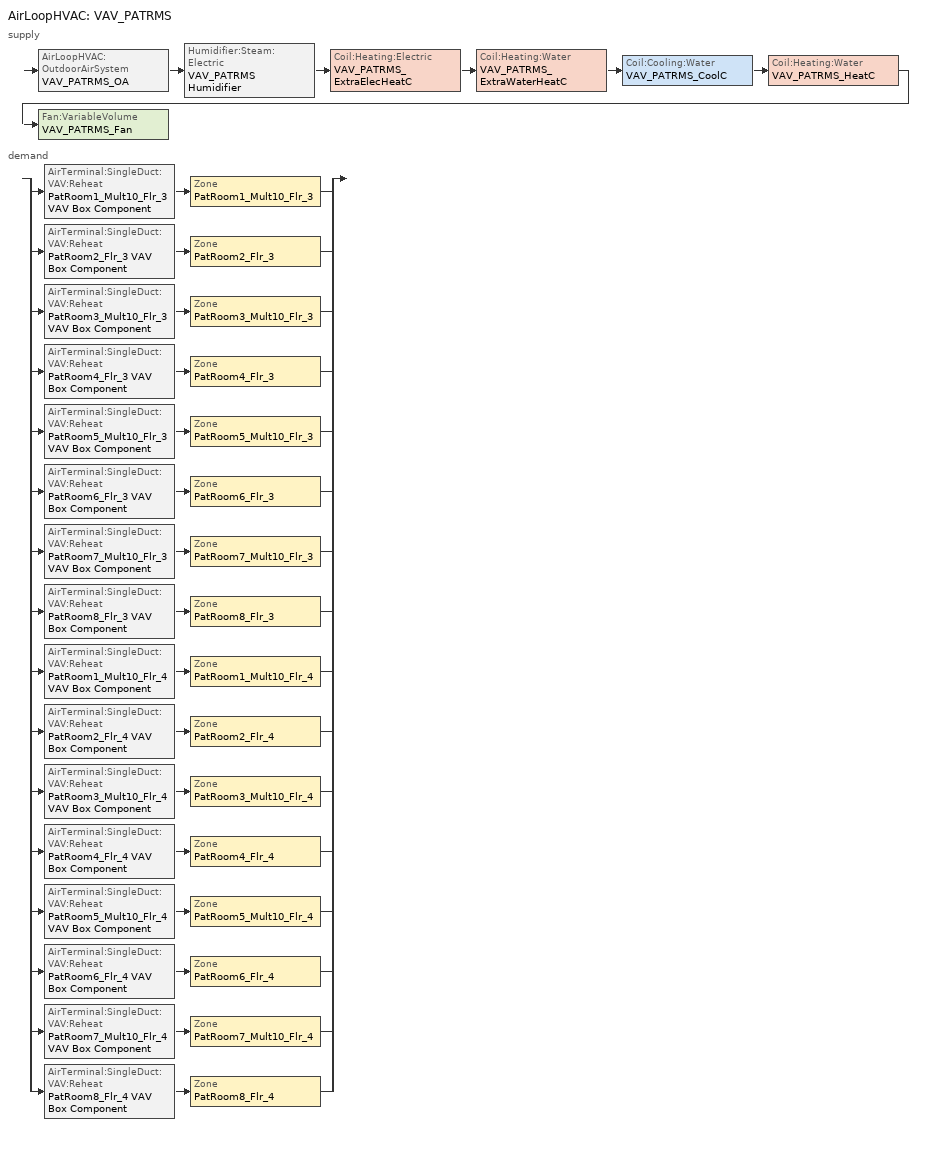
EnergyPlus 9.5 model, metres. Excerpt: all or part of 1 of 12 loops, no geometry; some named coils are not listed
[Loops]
AirLoopHVAC 'VAV_PATRMS'
 supply: AirLoopHVAC:OutdoorAirSystem 'VAV_PATRMS_OA' > Humidifier:Steam:Electric 'VAV_PATRMS Humidifier' > Coil:Heating:Electric 'VAV_PATRMS_ExtraElecHeatC' > Coil:Heating:Water 'VAV_PATRMS_ExtraWaterHeatC' > Coil:Cooling:Water 'VAV_PATRMS_CoolC' > Coil:Heating:Water 'VAV_PATRMS_HeatC' > Fan:VariableVolume 'VAV_PATRMS_Fan'
 demand: split
  | AirTerminal:SingleDuct:VAV:Reheat 'PatRoom1_Mult10_Flr_3 VAV Box Component' > Zone 'PatRoom1_Mult10_Flr_3'
  | AirTerminal:SingleDuct:VAV:Reheat 'PatRoom2_Flr_3 VAV Box Component' > Zone 'PatRoom2_Flr_3'
  | AirTerminal:SingleDuct:VAV:Reheat 'PatRoom3_Mult10_Flr_3 VAV Box Component' > Zone 'PatRoom3_Mult10_Flr_3'
  | AirTerminal:SingleDuct:VAV:Reheat 'PatRoom4_Flr_3 VAV Box Component' > Zone 'PatRoom4_Flr_3'
  | AirTerminal:SingleDuct:VAV:Reheat 'PatRoom5_Mult10_Flr_3 VAV Box Component' > Zone 'PatRoom5_Mult10_Flr_3'
  | AirTerminal:SingleDuct:VAV:Reheat 'PatRoom6_Flr_3 VAV Box Component' > Zone 'PatRoom6_Flr_3'
  | AirTerminal:SingleDuct:VAV:Reheat 'PatRoom7_Mult10_Flr_3 VAV Box Component' > Zone 'PatRoom7_Mult10_Flr_3'
  | AirTerminal:SingleDuct:VAV:Reheat 'PatRoom8_Flr_3 VAV Box Component' > Zone 'PatRoom8_Flr_3'
  | AirTerminal:SingleDuct:VAV:Reheat 'PatRoom1_Mult10_Flr_4 VAV Box Component' > Zone 'PatRoom1_Mult10_Flr_4'
  | AirTerminal:SingleDuct:VAV:Reheat 'PatRoom2_Flr_4 VAV Box Component' > Zone 'PatRoom2_Flr_4'
  | AirTerminal:SingleDuct:VAV:Reheat 'PatRoom3_Mult10_Flr_4 VAV Box Component' > Zone 'PatRoom3_Mult10_Flr_4'
  | AirTerminal:SingleDuct:VAV:Reheat 'PatRoom4_Flr_4 VAV Box Component' > Zone 'PatRoom4_Flr_4'
  | AirTerminal:SingleDuct:VAV:Reheat 'PatRoom5_Mult10_Flr_4 VAV Box Component' > Zone 'PatRoom5_Mult10_Flr_4'
  | AirTerminal:SingleDuct:VAV:Reheat 'PatRoom6_Flr_4 VAV Box Component' > Zone 'PatRoom6_Flr_4'
  | AirTerminal:SingleDuct:VAV:Reheat 'PatRoom7_Mult10_Flr_4 VAV Box Component' > Zone 'PatRoom7_Mult10_Flr_4'
  | AirTerminal:SingleDuct:VAV:Reheat 'PatRoom8_Flr_4 VAV Box Component' > Zone 'PatRoom8_Flr_4'
[Sizing:Zone] Zone Cooling Design Supply Air Temperature Input Method=SupplyAirTemperature; Zone Cooling Design Supply Air Temperature {C}=12.8; Zone Heating Design Supply Air Temperature Input Method=SupplyAirTemperature; Zone Heating Design Supply Air Temperature {C}=40; Zone Cooling Design Supply Air Humidity Ratio {kgWater/kgDryAir}=0.007; Zone Heating Design Supply Air Humidity Ratio {kgWater/kgDryAir}=0.008; Zone Heating Sizing Factor=0; Zone Cooling Sizing Factor=0; Cooling Design Air Flow Method=DesignDayWithLimit; Cooling Design Air Flow Rate {m3/s}=0; Cooling Minimum Air Flow per Zone Floor Area {m3/s-m2}=0.00711111; Cooling Minimum Air Flow {m3/s}=0; Cooling Minimum Air Flow Fraction=0; Heating Design Air Flow Method=DesignDay; Heating Design Air Flow Rate {m3/s}=0; Account for Dedicated Outdoor Air System=No; Dedicated Outdoor Air System Control Strategy=NeutralSupplyAir; Dedicated Outdoor Air Low Setpoint Temperature for Design {C}=autosize; Dedicated Outdoor Air High Setpoint Temperature for Design {C}=autosize
Name | Design Specification Outdoor Air Object
PatRoom1_Mult10_Flr_3 | SZ DSOA PatRoom1_Mult10_Flr_3
PatRoom2_Flr_3 | SZ DSOA PatRoom2_Flr_3
PatRoom3_Mult10_Flr_3 | SZ DSOA PatRoom3_Mult10_Flr_3
PatRoom4_Flr_3 | SZ DSOA PatRoom4_Flr_3
PatRoom5_Mult10_Flr_3 | SZ DSOA PatRoom5_Mult10_Flr_3
PatRoom6_Flr_3 | SZ DSOA PatRoom6_Flr_3
PatRoom7_Mult10_Flr_3 | SZ DSOA PatRoom7_Mult10_Flr_3
PatRoom8_Flr_3 | SZ DSOA PatRoom8_Flr_3
PatRoom1_Mult10_Flr_4 | SZ DSOA PatRoom1_Mult10_Flr_4
PatRoom2_Flr_4 | SZ DSOA PatRoom2_Flr_4
PatRoom3_Mult10_Flr_4 | SZ DSOA PatRoom3_Mult10_Flr_4
PatRoom4_Flr_4 | SZ DSOA PatRoom4_Flr_4
PatRoom5_Mult10_Flr_4 | SZ DSOA PatRoom5_Mult10_Flr_4
PatRoom6_Flr_4 | SZ DSOA PatRoom6_Flr_4
PatRoom7_Mult10_Flr_4 | SZ DSOA PatRoom7_Mult10_Flr_4
PatRoom8_Flr_4 | SZ DSOA PatRoom8_Flr_4
[DesignSpecification:OutdoorAir] Outdoor Air Method=Flow/Area; Outdoor Air Flow per Zone Floor Area {m3/s-m2}=0.00237024; Outdoor Air Flow per Zone {m3/s}=0
SZ DSOA PatRoom1_Mult10_Flr_3; SZ DSOA PatRoom2_Flr_3; SZ DSOA PatRoom3_Mult10_Flr_3; SZ DSOA PatRoom4_Flr_3; SZ DSOA PatRoom5_Mult10_Flr_3; SZ DSOA PatRoom6_Flr_3; SZ DSOA PatRoom7_Mult10_Flr_3; SZ DSOA PatRoom8_Flr_3; SZ DSOA PatRoom1_Mult10_Flr_4; SZ DSOA PatRoom2_Flr_4; SZ DSOA PatRoom3_Mult10_Flr_4; SZ DSOA PatRoom4_Flr_4; SZ DSOA PatRoom5_Mult10_Flr_4; SZ DSOA PatRoom6_Flr_4; SZ DSOA PatRoom7_Mult10_Flr_4; SZ DSOA PatRoom8_Flr_4
[Sizing:System]
VAV_PATRMS: Type of Load to Size On=Sensible; Design Outdoor Air Flow Rate {m3/s}=AUTOSIZE; Central Heating Maximum System Air Flow Ratio=0.5; Preheat Design Temperature {C}=7; Preheat Design Humidity Ratio {kgWater/kgDryAir}=0.008; Precool Design Temperature {C}=12.8; Precool Design Humidity Ratio {kgWater/kgDryAir}=0.008; Central Cooling Design Supply Air Temperature {C}=12.8; Central Heating Design Supply Air Temperature {C}=12.8; Type of Zone Sum to Use=NonCoincident; 100% Outdoor Air in Cooling=No; 100% Outdoor Air in Heating=No; Central Cooling Design Supply Air Humidity Ratio {kgWater/kgDryAir}=0.007; Central Heating Design Supply Air Humidity Ratio {kgWater/kgDryAir}=0.008; Cooling Supply Air Flow Rate Method=DesignDay; Cooling Supply Air Flow Rate {m3/s}=0; Heating Supply Air Flow Rate Method=DesignDay; Heating Supply Air Flow Rate {m3/s}=0; System Outdoor Air Method=ZoneSum; Zone Maximum Outdoor Air Fraction=1; Cooling Design Capacity Method=CoolingDesignCapacity; Cooling Design Capacity {W}=autosize; Heating Design Capacity Method=HeatingDesignCapacity; Heating Design Capacity {W}=autosize; Central Cooling Capacity Control Method=OnOff
[AirLoopHVAC]
VAV_PATRMS: Design Supply Air Flow Rate {m3/s}=AUTOSIZE
[SetpointManager:MixedAir] Control Variable=Temperature
Name | Setpoint Node or NodeList
VAV_PATRMS_ExtraElecHeatC Air Temp Manager | VAV_PATRMS ExtraElecHeatC-VAV_PATRMS_ExtraWaterHeatCNode
VAV_PATRMS_ExtraWaterHeatC Air Temp Manager | VAV_PATRMS ExtraWaterHeatC-VAV_PATRMS_CoolCNode
VAV_PATRMS_CoolC SAT Manager | VAV_PATRMS_CoolC-VAV_PATRMS_HeatCNode
VAV_PATRMS_OAMixed Air Temp Manager | VAV_PATRMS_OA-VAV_PATRMS HumidifierNode
[SetpointManager:MultiZone:Humidity:Minimum]
VAV_PATRMS Humidifier HUMRAT setpoint: HVAC Air Loop=VAV_PATRMS; Setpoint Node or NodeList=VAV_PATRMS Humidifier-VAV_PATRMS_ExtraElecHeatCNode
[SetpointManager:MultiZone:Humidity:Maximum]
VAV_PATRMS_CoolC HUMRAT setpoint: HVAC Air Loop=VAV_PATRMS; Setpoint Node or NodeList=VAV_PATRMS_CoolC-VAV_PATRMS_HeatCNode
[SetpointManager:OutdoorAirPretreat]
PATRMS Heat Exhchanger Supply Air Temp Manager: Control Variable=Temperature; Minimum Setpoint Temperature {C}=-99; Maximum Setpoint Temperature {C}=99; Minimum Setpoint Humidity Ratio {kgWater/kgDryAir}=0.00001; Maximum Setpoint Humidity Ratio {kgWater/kgDryAir}=1; Setpoint Node or NodeList=PATRMS Heat Recovery Outlet Node
[Controller:WaterCoil] Actuator Variable=Flow; Maximum Actuated Flow {m3/s}=AUTOSIZE; Minimum Actuated Flow {m3/s}=0
Name | Control Variable | Action | Controller Convergence Tolerance {deltaC}
VAV_PATRMS_ExtraWaterHeatC_Controller; VAV_PATRMS_HeatC_Controller | Temperature | Normal | 0.0001
VAV_PATRMS_CoolC_Controller | TemperatureAndHumidityRatio | Reverse
[Controller:OutdoorAir]
VAV_PATRMS_OA_Controller: Minimum Outdoor Air Flow Rate {m3/s}=AUTOSIZE; Maximum Outdoor Air Flow Rate {m3/s}=AUTOSIZE; Economizer Control Type=NoEconomizer; Economizer Control Action Type=ModulateFlow; Lockout Type=NoLockout; Minimum Limit Type=FixedMinimum; Minimum Outdoor Air Schedule=MinOA_Sched; Minimum Fraction of Outdoor Air Schedule=VAV_PATRMS_OAminOAFracSchedule; Heat Recovery Bypass Control Type=BypassWhenOAFlowGreaterThanMinimum
[Zone equipment]
PatRoom1_Mult10_Flr_3: PatRoom1_Mult10_Flr_3 VAV Box Component
PatRoom2_Flr_3: PatRoom2_Flr_3 VAV Box Component
PatRoom3_Mult10_Flr_3: PatRoom3_Mult10_Flr_3 VAV Box Component
PatRoom4_Flr_3: PatRoom4_Flr_3 VAV Box Component
PatRoom5_Mult10_Flr_3: PatRoom5_Mult10_Flr_3 VAV Box Component
PatRoom6_Flr_3: PatRoom6_Flr_3 VAV Box Component
PatRoom7_Mult10_Flr_3: PatRoom7_Mult10_Flr_3 VAV Box Component
PatRoom8_Flr_3: PatRoom8_Flr_3 VAV Box Component
PatRoom1_Mult10_Flr_4: PatRoom1_Mult10_Flr_4 VAV Box Component
PatRoom2_Flr_4: PatRoom2_Flr_4 VAV Box Component
PatRoom3_Mult10_Flr_4: PatRoom3_Mult10_Flr_4 VAV Box Component
PatRoom4_Flr_4: PatRoom4_Flr_4 VAV Box Component
PatRoom5_Mult10_Flr_4: PatRoom5_Mult10_Flr_4 VAV Box Component
PatRoom6_Flr_4: PatRoom6_Flr_4 VAV Box Component
PatRoom7_Mult10_Flr_4: PatRoom7_Mult10_Flr_4 VAV Box Component
PatRoom8_Flr_4: PatRoom8_Flr_4 VAV Box Component
[AirTerminal:SingleDuct:VAV:Reheat] Availability Schedule=ALWAYS_ON; Maximum Air Flow Rate {m3/s}=AUTOSIZE; Zone Minimum Air Flow Input Method=Constant; Constant Minimum Air Flow Fraction=0.5; Maximum Hot Water or Steam Flow Rate {m3/s}=AUTOSIZE; Minimum Hot Water or Steam Flow Rate {m3/s}=0; Convergence Tolerance=0.001; Damper Heating Action=ReverseWithLimits; Maximum Flow Fraction During Reheat=0.5; Maximum Reheat Air Temperature {C}=40
Name | Reheat Coil
PatRoom1_Mult10_Flr_3 VAV Box Component | PatRoom1_Mult10_Flr_3 VAV Box Reheat Coil
PatRoom2_Flr_3 VAV Box Component | PatRoom2_Flr_3 VAV Box Reheat Coil
PatRoom3_Mult10_Flr_3 VAV Box Component | PatRoom3_Mult10_Flr_3 VAV Box Reheat Coil
PatRoom4_Flr_3 VAV Box Component | PatRoom4_Flr_3 VAV Box Reheat Coil
PatRoom5_Mult10_Flr_3 VAV Box Component | PatRoom5_Mult10_Flr_3 VAV Box Reheat Coil
PatRoom6_Flr_3 VAV Box Component | PatRoom6_Flr_3 VAV Box Reheat Coil
PatRoom7_Mult10_Flr_3 VAV Box Component | PatRoom7_Mult10_Flr_3 VAV Box Reheat Coil
PatRoom8_Flr_3 VAV Box Component | PatRoom8_Flr_3 VAV Box Reheat Coil
PatRoom1_Mult10_Flr_4 VAV Box Component | PatRoom1_Mult10_Flr_4 VAV Box Reheat Coil
PatRoom2_Flr_4 VAV Box Component | PatRoom2_Flr_4 VAV Box Reheat Coil
PatRoom3_Mult10_Flr_4 VAV Box Component | PatRoom3_Mult10_Flr_4 VAV Box Reheat Coil
PatRoom4_Flr_4 VAV Box Component | PatRoom4_Flr_4 VAV Box Reheat Coil
PatRoom5_Mult10_Flr_4 VAV Box Component | PatRoom5_Mult10_Flr_4 VAV Box Reheat Coil
PatRoom6_Flr_4 VAV Box Component | PatRoom6_Flr_4 VAV Box Reheat Coil
PatRoom7_Mult10_Flr_4 VAV Box Component | PatRoom7_Mult10_Flr_4 VAV Box Reheat Coil
PatRoom8_Flr_4 VAV Box Component | PatRoom8_Flr_4 VAV Box Reheat Coil
[ZoneControl:Thermostat] Control Type Schedule=Dual Zone Control Type Sched
Name | Zone or ZoneList | Control 1
PatRoom1_Mult10_Flr_3 Thermostat | PatRoom1_Mult10_Flr_3 | PatRoom1_Mult10_Flr_3 DualSPSched
PatRoom2_Flr_3 Thermostat | PatRoom2_Flr_3 | PatRoom2_Flr_3 DualSPSched
PatRoom3_Mult10_Flr_3 Thermostat | PatRoom3_Mult10_Flr_3 | PatRoom3_Mult10_Flr_3 DualSPSched
PatRoom4_Flr_3 Thermostat | PatRoom4_Flr_3 | PatRoom4_Flr_3 DualSPSched
PatRoom5_Mult10_Flr_3 Thermostat | PatRoom5_Mult10_Flr_3 | PatRoom5_Mult10_Flr_3 DualSPSched
PatRoom6_Flr_3 Thermostat | PatRoom6_Flr_3 | PatRoom6_Flr_3 DualSPSched
PatRoom7_Mult10_Flr_3 Thermostat | PatRoom7_Mult10_Flr_3 | PatRoom7_Mult10_Flr_3 DualSPSched
PatRoom8_Flr_3 Thermostat | PatRoom8_Flr_3 | PatRoom8_Flr_3 DualSPSched
PatRoom1_Mult10_Flr_4 Thermostat | PatRoom1_Mult10_Flr_4 | PatRoom1_Mult10_Flr_4 DualSPSched
PatRoom2_Flr_4 Thermostat | PatRoom2_Flr_4 | PatRoom2_Flr_4 DualSPSched
PatRoom3_Mult10_Flr_4 Thermostat | PatRoom3_Mult10_Flr_4 | PatRoom3_Mult10_Flr_4 DualSPSched
PatRoom4_Flr_4 Thermostat | PatRoom4_Flr_4 | PatRoom4_Flr_4 DualSPSched
PatRoom5_Mult10_Flr_4 Thermostat | PatRoom5_Mult10_Flr_4 | PatRoom5_Mult10_Flr_4 DualSPSched
PatRoom6_Flr_4 Thermostat | PatRoom6_Flr_4 | PatRoom6_Flr_4 DualSPSched
PatRoom7_Mult10_Flr_4 Thermostat | PatRoom7_Mult10_Flr_4 | PatRoom7_Mult10_Flr_4 DualSPSched
PatRoom8_Flr_4 Thermostat | PatRoom8_Flr_4 | PatRoom8_Flr_4 DualSPSched
[ThermostatSetpoint:DualSetpoint] Heating Setpoint Temperature Schedule=HtgSetP_Sch; Cooling Setpoint Temperature Schedule=ClgSetP_Sch
PatRoom1_Mult10_Flr_3 DualSPSched; PatRoom2_Flr_3 DualSPSched; PatRoom3_Mult10_Flr_3 DualSPSched; PatRoom4_Flr_3 DualSPSched; PatRoom5_Mult10_Flr_3 DualSPSched; PatRoom6_Flr_3 DualSPSched; PatRoom7_Mult10_Flr_3 DualSPSched; PatRoom8_Flr_3 DualSPSched; PatRoom1_Mult10_Flr_4 DualSPSched; PatRoom2_Flr_4 DualSPSched; PatRoom3_Mult10_Flr_4 DualSPSched; PatRoom4_Flr_4 DualSPSched; PatRoom5_Mult10_Flr_4 DualSPSched; PatRoom6_Flr_4 DualSPSched; PatRoom7_Mult10_Flr_4 DualSPSched; PatRoom8_Flr_4 DualSPSched
[Coil:Cooling:Water]
VAV_PATRMS_CoolC: Availability Schedule=ALWAYS_ON; Design Water Flow Rate {m3/s}=AUTOSIZE; Design Air Flow Rate {m3/s}=AUTOSIZE; Design Inlet Water Temperature {C}=AUTOSIZE; Design Inlet Air Temperature {C}=AUTOSIZE; Design Outlet Air Temperature {C}=AUTOSIZE; Design Inlet Air Humidity Ratio {kgWater/kgDryAir}=AUTOSIZE; Design Outlet Air Humidity Ratio {kgWater/kgDryAir}=AUTOSIZE; Type of Analysis=SimpleAnalysis; Heat Exchanger Configuration=CrossFlow
[Coil:Heating:Water] Rated Inlet Water Temperature {C}=82.2; Rated Outlet Water Temperature {C}=71.1
Name | Availability Schedule | Performance Input Method | Rated Capacity {W} | Rated Inlet Air Temperature {C} | Rated Outlet Air Temperature {C} | Rated Ratio for Air and Water Convection | U-Factor Times Area Value {W/K} | Maximum Water Flow Rate {m3/s}
VAV_PATRMS_ExtraWaterHeatC | Patrms_ExtraWaterHeatC_Sch | NominalCapacity | autosize | 16.6 | 32.2 | 0.5
VAV_PATRMS_HeatC | ALWAYS_ON | UFactorTimesAreaAndDesignWaterFlowRate | AUTOSIZE | 12.8 | 40 |  | AUTOSIZE | AUTOSIZE
[Coil:Heating:Electric]
VAV_PATRMS_ExtraElecHeatC: Availability Schedule=Patrms_ExtraElecHeatC_Sch; Efficiency=1; Nominal Capacity {W}=10000000
[Humidifier:Steam:Electric]
VAV_PATRMS Humidifier: Availability Schedule=ALWAYS_ON; Rated Capacity {m3/s}=3.72E-5; Rated Power {W}=100000; Rated Fan Power {W}=0; Standby Power {W}=0
[Fan:VariableVolume]
VAV_PATRMS_Fan: Availability Schedule=HVACOperationSchd; Fan Total Efficiency=0.61425; Pressure Rise {Pa}=1389.42; Maximum Flow Rate {m3/s}=AUTOSIZE; Fan Power Minimum Flow Rate Input Method=FixedFlowRate; Fan Power Minimum Air Flow Rate {m3/s}=0; Motor Efficiency=0.945; Motor In Airstream Fraction=1; Fan Power Coefficient 1=0.0408; Fan Power Coefficient 2=0.088; Fan Power Coefficient 3=-0.0729; Fan Power Coefficient 4=0.9437; Fan Power Coefficient 5=0
[HeatExchanger:AirToAir:SensibleAndLatent]
PATRMS OA Heat Recovery: Availability Schedule=Always_On; Nominal Supply Air Flow Rate {m3/s}=AUTOSIZE; Sensible Effectiveness at 100% Heating Air Flow=0.7; Latent Effectiveness at 100% Heating Air Flow=0.6; Sensible Effectiveness at 75% Heating Air Flow=0.7; Latent Effectiveness at 75% Heating Air Flow=0.6; Sensible Effectiveness at 100% Cooling Air Flow=0.75; Latent Effectiveness at 100% Cooling Air Flow=0.6; Sensible Effectiveness at 75% Cooling Air Flow=0.75; Latent Effectiveness at 75% Cooling Air Flow=0.6; Nominal Electric Power {W}=3273.23; Supply Air Outlet Temperature Control=Yes; Heat Exchanger Type=Rotary; Frost Control Type=ExhaustOnly; Threshold Temperature {C}=-23.3; Initial Defrost Time Fraction=0.167; Rate of Defrost Time Fraction Increase {1/K}=1.44
[EnergyManagementSystem:Sensor]
Name | Output:Variable or Output:Meter Index Key | Output:Variable or Output:Meter
Patrms_Humidifier_Status | VAV_PATRMS Humidifier | Humidifier Water Volume Flow Rate
Patrms_HeatC_Status | VAV_PATRMS_HeatC | Heating Coil Heating Rate
Patrms_AfterHumidifier_Temp | VAV_PATRMS Humidifier-VAV_PATRMS_ExtraElecHeatCNode | System Node Temperature
Patrms_AfterElecHeatC_Temp | VAV_PATRMS EXTRAELECHEATC-VAV_PATRMS_EXTRAWATERHEATCNODE | System Node Temperature
[EnergyManagementSystem:Actuator] Actuated Component Type=System Node Setpoint; Actuated Component Control Type=Temperature Setpoint
Name | Actuated Component Unique
Patrms_ExtraElecHeatC_SP | VAV_PATRMS EXTRAELECHEATC-VAV_PATRMS_EXTRAWATERHEATCNODE
Patrms_ExtraWaterHeatC_SP | VAV_PATRMS ExtraWaterHeatC-VAV_PATRMS_CoolCNode
[EnergyManagementSystem:OutputVariable] Type of Data in Variable=Averaged; Update Frequency=SystemTimeStep
Name | EMS Variable
Patrms_ExtraElecHeatC_SP | Patrms_ExtraElecHeatC_SP
Patrms_ExtraWaterHeatC_SP | Patrms_ExtraWaterHeatC_SP
[EnergyManagementSystem:InternalVariable]
Patrms_FanDesignMass: Internal Data Index Key=VAV_PATRMS_Fan; Internal Data Type=Fan Maximum Mass Flow Rate
[Schedule:Compact]
Patrms_ExtraElecHeatC_Sch; Patrms_ExtraWaterHeatC_Sch; ALWAYS_ON; HVACOperationSchd; MinOA_Sched: Through: 12/31, For: AllDays, Until: 24:00, 1
HTGSETP_SCH: Through: 12/31, For: ALLDays, Until: 24:00, 21
CLGSETP_SCH: Through: 12/31, For: AllDays, Until: 24:00, 24
VAV_PATRMS_OAminOAFracSchedule: Through: 12/31, For: AllDays, Until: 24:00, 0.33
Dual Zone Control Type Sched: Through: 12/31, For: AllDays, Until: 24:00, 4
